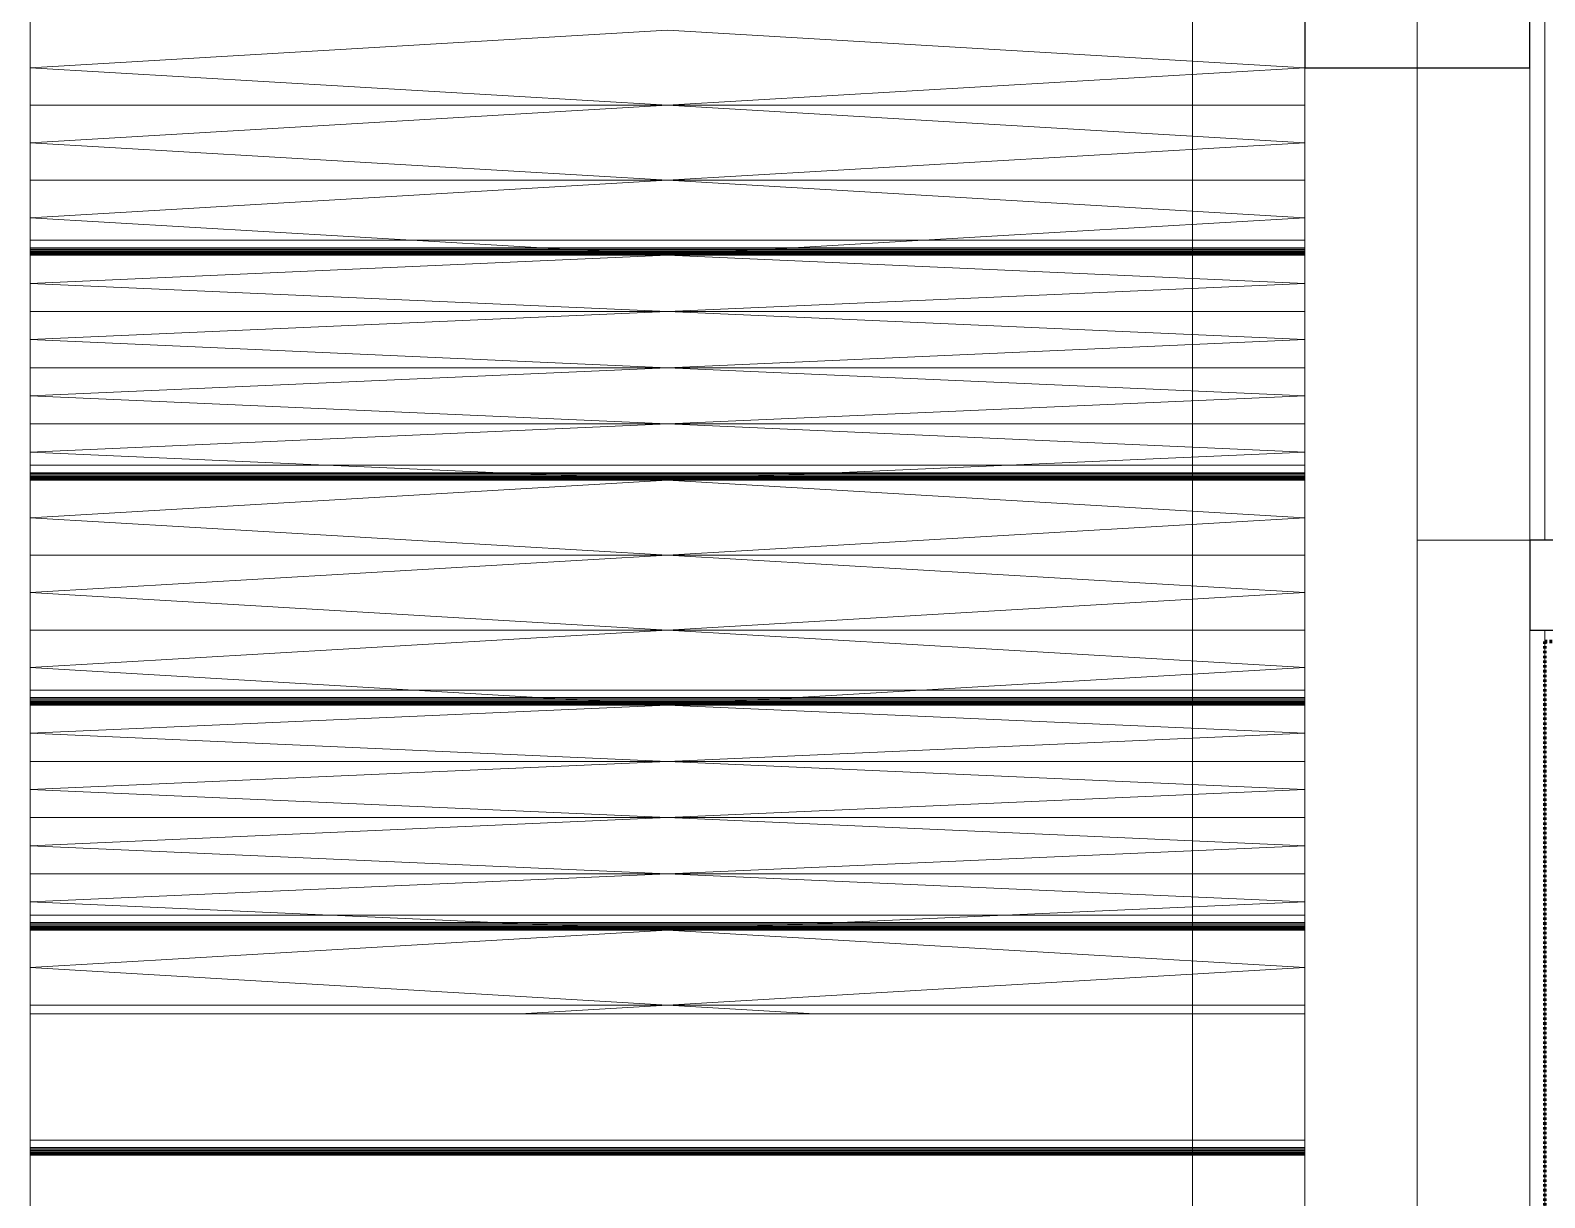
# Model space of a CAD drawing. Header units: millimetres. Extents: x -5300 to 98858, y -5196 to 93886.
# Drawn here: x -1850 to 170, y 81743 to 83300 of the extents above; entities that cross this region are included whole.
import ezdxf

# ---------------------------------------------------------------- set-up
doc = ezdxf.new("R2010")
doc.units = ezdxf.units.MM
doc.linetypes.add('Штрих', pattern=[6.35, 3.175, -3.175])
doc.linetypes.add('Штрих_2_', pattern=[6.35, 3.175, -3.175])
for name, color, linetype, lineweight, true_color in [('_Разделитель помещений_', 4, 'Штрих', 70, 0x00ffff), ('Колонны', 7, 'Continuous', 18, 0x7f7f7f), ('Лестницы', 7, 'Continuous', 18, 0x7f7f7f), ('Перекрытия', 7, 'Continuous', 18, 0x7f7f7f), ('Стены', 7, 'Continuous', 18, 0x7f7f7f), ('Стены разрез', 7, 'Continuous', 50, 0x7f7f7f)]:
    doc.layers.add(name, color=color, linetype=linetype, lineweight=lineweight, true_color=true_color)

# ---------------------------------------------------------------- blocks, each defined once
blk = doc.blocks.new('ПЕР-003 - ПЕР-003-240210-Подвал')
at = {"layer": 'Перекрытия', "color": 254, "true_color": 0xd4d4d4}
for p, q in [((-150, 89650), (-150, 36650)), ((-150, 36650), (-150, 89650))]:
    blk.add_line(p, q, dxfattribs=at)
blk = doc.blocks.new('СТН-01 - СТН-01 2-240565-Подвал')
at = {"layer": 'Стены', "color": 254, "true_color": 0xd4d4d4}
blk.add_line((0, 0), (0, 89500), dxfattribs=at)
blk = doc.blocks.new('СТН-01 - СТН-01-240558-Подвал')
at = {"layer": 'Стены', "color": 254, "true_color": 0xd4d4d4}
for p, q in [((-300, 89800), (-300, 79600)), ((-300, 89800), (-300, 81500)), ((-300, 79600), (-300, 89800)), ((-150, 89800), (-150, 79600)), ((-150, 79600), (-150, 89800)), ((-150, 81500), (-150, 89800)), ((150, 88390), (150, 82620)), ((150, 88390), (150, 82620)), ((150, 82620), (150, 88390)), ((170, 82620), (170, 88390)), ((170, 82620), (170, 88390)), ((170, 88390), (170, 82620)), ((-150, 83250), (-150, 83250)), ((-150, 83250), (-150, 78750)), ((-150, 83250), (-150, 81550)), ((150, 83250), (-150, 83250)), ((-150, 83250), (-150, 83250)), ((150, 83250), (-150, 83250)), ((-150, 78750), (-150, 83250)), ((-150, 83250), (150, 83250)), ((150, 83250), (150, 83250)), ((150, 83250), (150, 78750)), ((150, 78750), (150, 83250)), ((150, 83250), (150, 83250)), ((150, 81550), (150, 83250)), ((150, 82620), (150, 82620)), ((170, 82620), (150, 82620)), ((150, 82620), (170, 82620)), ((150, 82620), (150, 82620)), ((150, 82620), (170, 82620)), ((170, 82620), (170, 82620)), ((170, 82620), (170, 82620)), ((150, 82500), (150, 82500)), ((150, 82500), (150, 46570)), ((150, 82500), (150, 81550)), ((170, 82500), (150, 82500)), ((150, 82500), (150, 82500)), ((170, 82500), (150, 82500)), ((150, 46570), (150, 82500)), ((150, 82500), (170, 82500)), ((170, 82500), (170, 82500)), ((170, 82500), (170, 46570)), ((170, 46570), (170, 82500)), ((170, 82500), (170, 82500)), ((170, 81550), (170, 82500))]:
    blk.add_line(p, q, dxfattribs=at)
blk = doc.blocks.new('СТН-01 - СТН-01-240562-Подвал')
for name in ['СТН-01 - СТН-01-240558-Подвал', 'СТН-01 - СТН-01 2-240565-Подвал']:
    blk.add_blockref(name, (0, 0))
blk = doc.blocks.new('СТВ_Перегородка_Кирпич 131732 - СТВ_Перегородка_Кирпич 2-245688-Подвал')
at = {"layer": 'Стены', "color": 254, "true_color": 0xd4d4d4}
blk.add_line((0, 82620), (5340, 82620), dxfattribs=at)
blk = doc.blocks.new('СТВ_Перегородка_Кирпич 131732 - СТВ_Перегородка_Кирпич 131732-245685-Подвал')
at = {"layer": 'Стены', "color": 254, "true_color": 0xd4d4d4}
for p, q in [((150, 82620), (150, 82620)), ((170, 82635), (170, 82635)), ((170, 82620), (170, 82620)), ((150, 82500), (150, 82500)), ((170, 82500), (170, 82500)), ((170, 82485), (170, 82485))]:
    blk.add_line(p, q, dxfattribs=at)
at = {"layer": 'Стены разрез', "color": 254, "lineweight": 25, "true_color": 0xd4d4d4}
for p, q in [((5340, 82620), (150, 82620)), ((150, 82620), (150, 82500)), ((150, 82500), (5340, 82500))]:
    blk.add_line(p, q, dxfattribs=at)
blk.add_blockref('СТВ_Перегородка_Кирпич 131732 - СТВ_Перегородка_Кирпич 2-245688-Подвал', (0, 0))
blk = doc.blocks.new('СТН-02 217943 - СТН-02 2-248851-Подвал')
at = {"layer": 'Стены', "color": 254, "true_color": 0xd4d4d4}
blk.add_line((-1850, 79600), (-1850, 86300), dxfattribs=at)
blk = doc.blocks.new('СТН-02 217943 - СТН-02 217943-248848-Подвал')
at = {"layer": 'Стены', "color": 254, "true_color": 0xd4d4d4}
for p, q in [((-1850, 79600), (-1850, 86300)), ((-1850, 86300), (-1850, 79600))]:
    blk.add_line(p, q, dxfattribs=at)
blk.add_blockref('СТН-02 217943 - СТН-02 2-248851-Подвал', (0, 0))
blk = doc.blocks.new('ЛК1-Лм1 221610 - ЛК1-Лм1-248860-Подвал')
at = {"layer": 'Лестницы', "color": 254, "true_color": 0xd4d4d4}
for p, q in [((-1850, 83320), (-1850, 83020)), ((-1850, 83320), (-1850, 83020)), ((-1850, 83000), (-1850, 83320)), ((-1850, 83010), (-1850, 83320)), ((-1850, 83320), (-1850, 83000)), ((-1850, 83320), (-1850, 83010)), ((-150, 83320), (-150, 83020)), ((-150, 83020), (-150, 83320)), ((-150, 83000), (-150, 83320)), ((-150, 83320), (-150, 83010)), ((-150, 83320), (-150, 83000)), ((-150, 83010), (-150, 83320)), ((-1850, 83250), (-1850, 83300)), ((-1000, 83300), (-1850, 83250)), ((-1850, 83250), (-1850, 83300)), ((-1850, 83250), (-1000, 83300)), ((-150, 83250), (-1000, 83300)), ((-1000, 83300), (-150, 83250)), ((-150, 83250), (-150, 83300)), ((-150, 83300), (-150, 83250)), ((-1850, 83200), (-1850, 83250)), ((-1850, 83250), (-1000, 83200)), ((-1850, 83200), (-1850, 83250)), ((-1000, 83200), (-1850, 83250)), ((-1000, 83200), (-150, 83250)), ((-150, 83250), (-1000, 83200)), ((-150, 83200), (-150, 83250)), ((-150, 83250), (-150, 83200)), ((-1850, 83150), (-1850, 83200)), ((-1000, 83200), (-1850, 83200)), ((-1850, 83200), (-1000, 83200)), ((-1000, 83200), (-1850, 83150)), ((-1850, 83150), (-1850, 83200)), ((-1850, 83150), (-1000, 83200)), ((-150, 83150), (-1000, 83200)), ((-1000, 83200), (-150, 83200)), ((-150, 83200), (-1000, 83200)), ((-1000, 83200), (-150, 83150)), ((-150, 83150), (-150, 83200)), ((-150, 83200), (-150, 83150)), ((-1850, 83100), (-1850, 83150)), ((-1850, 83150), (-1000, 83100)), ((-1850, 83100), (-1850, 83150)), ((-1000, 83100), (-1850, 83150)), ((-1000, 83100), (-150, 83150)), ((-150, 83150), (-1000, 83100)), ((-150, 83100), (-150, 83150)), ((-150, 83150), (-150, 83100)), ((-1850, 83050), (-1850, 83100)), ((-1000, 83100), (-1850, 83100)), ((-1850, 83100), (-1000, 83100)), ((-1000, 83100), (-1850, 83050)), ((-1850, 83050), (-1850, 83100)), ((-1850, 83050), (-1000, 83100)), ((-150, 83050), (-1000, 83100)), ((-1000, 83100), (-150, 83100)), ((-150, 83100), (-1000, 83100)), ((-1000, 83100), (-150, 83050)), ((-150, 83050), (-150, 83100)), ((-150, 83100), (-150, 83050)), ((-1850, 83000), (-1850, 83050)), ((-1850, 83050), (-1000, 83000)), ((-1850, 83000), (-1850, 83050)), ((-1000, 83000), (-1850, 83050)), ((-1000, 83000), (-150, 83050)), ((-150, 83050), (-1000, 83000)), ((-150, 83000), (-150, 83050)), ((-150, 83050), (-150, 83000)), ((-1850, 83020), (-1850, 83020)), ((-1850, 83020), (-1850, 82720)), ((-1850, 83020), (-1850, 82720)), ((-150, 83020), (-1850, 83020)), ((-1850, 83020), (-150, 83020)), ((-150, 83020), (-1850, 83020)), ((-1850, 83020), (-1850, 83020)), ((-1850, 83020), (-150, 83020)), ((-150, 83020), (-1850, 83020)), ((-1850, 83020), (-1850, 83000)), ((-1850, 83020), (-150, 83020)), ((-150, 83020), (-1850, 83020)), ((-1850, 83020), (-1850, 83020)), ((-1850, 83000), (-1850, 83020)), ((-1850, 83020), (-1850, 83020)), ((-1850, 83020), (-1850, 83000)), ((-1850, 83020), (-150, 83020)), ((-1850, 83000), (-1850, 83020)), ((-150, 83020), (-1850, 83020)), ((-1850, 83020), (-1850, 83020)), ((-1850, 83020), (-150, 83020)), ((-1850, 82700), (-1850, 83020)), ((-1850, 83020), (-150, 83020)), ((-1850, 82710), (-1850, 83020)), ((-1850, 83020), (-1850, 83020)), ((-1850, 83020), (-1850, 82700)), ((-1850, 83020), (-1850, 82710)), ((-150, 83020), (-1850, 83020)), ((-1850, 83008.3), (-1850, 83010)), ((-1850, 83010), (-150, 83010)), ((-150, 83010), (-1850, 83010)), ((-1850, 83010), (-1850, 83008.3)), ((-1850, 83006.6), (-1850, 83008.3)), ((-1850, 83008.3), (-150, 83008.3)), ((-150, 83008.3), (-1850, 83008.3)), ((-1850, 83008.3), (-1850, 83006.6)), ((-1850, 83005), (-1850, 83006.6)), ((-1850, 83006.6), (-150, 83006.6)), ((-150, 83006.6), (-1850, 83006.6)), ((-1850, 83006.6), (-1850, 83005)), ((-1850, 83003.6), (-1850, 83005)), ((-1850, 83005), (-150, 83005)), ((-150, 83005), (-1850, 83005)), ((-1850, 83005), (-1850, 83003.6)), ((-1850, 83002.3), (-1850, 83003.6)), ((-1850, 83003.6), (-150, 83003.6)), ((-150, 83003.6), (-1850, 83003.6)), ((-1850, 83003.6), (-1850, 83002.3)), ((-1850, 83001.3), (-1850, 83002.3)), ((-1850, 83002.3), (-150, 83002.3)), ((-150, 83002.3), (-1850, 83002.3)), ((-1850, 83002.3), (-1850, 83001.3)), ((-150, 83020), (-150, 83020)), ((-150, 83020), (-150, 82720)), ((-150, 82720), (-150, 83020)), ((-150, 83020), (-150, 83020)), ((-150, 83000), (-150, 83020)), ((-150, 83000), (-150, 83020)), ((-150, 83020), (-150, 83020)), ((-150, 83020), (-150, 83000)), ((-150, 83020), (-150, 83020)), ((-150, 83020), (-150, 83000)), ((-150, 83020), (-150, 83020)), ((-150, 82700), (-150, 83020)), ((-150, 83020), (-150, 83020)), ((-150, 83020), (-150, 82710)), ((-150, 83020), (-150, 82700)), ((-150, 82710), (-150, 83020)), ((-150, 83010), (-150, 83008.3)), ((-150, 83008.3), (-150, 83010)), ((-150, 83008.3), (-150, 83006.6)), ((-150, 83006.6), (-150, 83008.3)), ((-150, 83006.6), (-150, 83005)), ((-150, 83005), (-150, 83006.6)), ((-150, 83005), (-150, 83003.6)), ((-150, 83003.6), (-150, 83005)), ((-150, 83003.6), (-150, 83002.3)), ((-150, 83002.3), (-150, 83003.6)), ((-150, 83002.3), (-150, 83001.3)), ((-150, 83001.3), (-150, 83002.3)), ((-1850, 83000.6), (-1850, 83001.3)), ((-1850, 83001.3), (-150, 83001.3)), ((-150, 83001.3), (-1850, 83001.3)), ((-1850, 83001.3), (-1850, 83000.6)), ((-1850, 83000.2), (-1850, 83000.6)), ((-1850, 83000.6), (-150, 83000.6)), ((-150, 83000.6), (-1850, 83000.6)), ((-1850, 83000.6), (-1850, 83000.2)), ((-1850, 83000), (-1850, 83000.2)), ((-1850, 83000.2), (-150, 83000.2)), ((-150, 83000.2), (-1850, 83000.2)), ((-1850, 83000.2), (-1850, 83000)), ((-1850, 82962.5), (-1850, 83000)), ((-1000, 83000), (-1850, 83000)), ((-1850, 83000), (-1000, 83000)), ((-1000, 83000), (-1850, 82962.5)), ((-1850, 82962.5), (-1850, 83000)), ((-1850, 82962.5), (-1000, 83000)), ((-1850, 83000), (-150, 83000)), ((-1850, 83000), (-150, 83000)), ((-150, 83000), (-1850, 83000)), ((-1850, 83000), (-1850, 83000)), ((-1850, 83000), (-1850, 83000)), ((-150, 83000), (-1850, 83000)), ((-150, 83000), (-1850, 83000)), ((-1850, 83000), (-1850, 83000)), ((-1850, 83000), (-150, 83000)), ((-1850, 83000), (-1850, 83000)), ((-1850, 83000), (-150, 83000)), ((-150, 83000), (-1850, 83000)), ((-150, 82962.5), (-1000, 83000)), ((-1000, 83000), (-150, 83000)), ((-150, 83000), (-1000, 83000)), ((-1000, 83000), (-150, 82962.5)), ((-150, 83001.3), (-150, 83000.6)), ((-150, 83000.6), (-150, 83001.3)), ((-150, 83000.6), (-150, 83000.2)), ((-150, 83000.2), (-150, 83000.6)), ((-150, 83000.2), (-150, 83000)), ((-150, 83000), (-150, 83000.2)), ((-150, 82962.5), (-150, 83000)), ((-150, 83000), (-150, 82962.5)), ((-150, 83000), (-150, 83000)), ((-150, 83000), (-150, 83000)), ((-150, 83000), (-150, 83000)), ((-150, 83000), (-150, 83000)), ((-1850, 82925), (-1850, 82962.5)), ((-1850, 82962.5), (-1000, 82925)), ((-1850, 82925), (-1850, 82962.5)), ((-1000, 82925), (-1850, 82962.5)), ((-1000, 82925), (-150, 82962.5)), ((-150, 82962.5), (-1000, 82925)), ((-150, 82925), (-150, 82962.5)), ((-150, 82962.5), (-150, 82925)), ((-1850, 82887.5), (-1850, 82925)), ((-1000, 82925), (-1850, 82925)), ((-1850, 82925), (-1000, 82925)), ((-1000, 82925), (-1850, 82887.5)), ((-1850, 82887.5), (-1850, 82925)), ((-1850, 82887.5), (-1000, 82925)), ((-150, 82887.5), (-1000, 82925)), ((-1000, 82925), (-150, 82925)), ((-150, 82925), (-1000, 82925)), ((-1000, 82925), (-150, 82887.5)), ((-150, 82887.5), (-150, 82925)), ((-150, 82925), (-150, 82887.5)), ((-1850, 82850), (-1850, 82887.5)), ((-1850, 82887.5), (-1000, 82850)), ((-1850, 82850), (-1850, 82887.5)), ((-1000, 82850), (-1850, 82887.5)), ((-1000, 82850), (-150, 82887.5)), ((-150, 82887.5), (-1000, 82850)), ((-150, 82850), (-150, 82887.5)), ((-150, 82887.5), (-150, 82850)), ((-1850, 82812.5), (-1850, 82850)), ((-1000, 82850), (-1850, 82850)), ((-1850, 82850), (-1000, 82850)), ((-1000, 82850), (-1850, 82812.5)), ((-1850, 82812.5), (-1850, 82850)), ((-1850, 82812.5), (-1000, 82850)), ((-150, 82812.5), (-1000, 82850)), ((-1000, 82850), (-150, 82850)), ((-150, 82850), (-1000, 82850)), ((-1000, 82850), (-150, 82812.5)), ((-150, 82812.5), (-150, 82850)), ((-150, 82850), (-150, 82812.5)), ((-1850, 82775), (-1850, 82812.5)), ((-1850, 82812.5), (-1000, 82775)), ((-1850, 82775), (-1850, 82812.5)), ((-1000, 82775), (-1850, 82812.5)), ((-1000, 82775), (-150, 82812.5)), ((-150, 82812.5), (-1000, 82775)), ((-150, 82775), (-150, 82812.5)), ((-150, 82812.5), (-150, 82775)), ((-1850, 82737.5), (-1850, 82775)), ((-1000, 82775), (-1850, 82775)), ((-1850, 82775), (-1000, 82775)), ((-1000, 82775), (-1850, 82737.5)), ((-1850, 82737.5), (-1850, 82775)), ((-1850, 82737.5), (-1000, 82775)), ((-150, 82737.5), (-1000, 82775)), ((-1000, 82775), (-150, 82775)), ((-150, 82775), (-1000, 82775)), ((-1000, 82775), (-150, 82737.5)), ((-150, 82737.5), (-150, 82775)), ((-150, 82775), (-150, 82737.5)), ((-1850, 82700), (-1850, 82737.5)), ((-1850, 82737.5), (-1000, 82700)), ((-1850, 82700), (-1850, 82737.5)), ((-1000, 82700), (-1850, 82737.5)), ((-1850, 82720), (-1850, 82720)), ((-1850, 82720), (-1850, 82420)), ((-1850, 82720), (-1850, 82420)), ((-150, 82720), (-1850, 82720)), ((-1850, 82720), (-150, 82720)), ((-150, 82720), (-1850, 82720)), ((-1850, 82720), (-1850, 82720)), ((-1850, 82720), (-150, 82720)), ((-150, 82720), (-1850, 82720)), ((-1850, 82720), (-1850, 82700)), ((-1850, 82720), (-150, 82720)), ((-150, 82720), (-1850, 82720)), ((-1850, 82720), (-1850, 82720)), ((-1850, 82700), (-1850, 82720)), ((-1850, 82720), (-1850, 82720)), ((-1850, 82720), (-1850, 82700)), ((-1850, 82720), (-150, 82720)), ((-1850, 82700), (-1850, 82720)), ((-150, 82720), (-1850, 82720)), ((-1850, 82720), (-1850, 82720)), ((-1850, 82720), (-150, 82720)), ((-1850, 82400), (-1850, 82720)), ((-1850, 82720), (-150, 82720)), ((-1850, 82410), (-1850, 82720)), ((-1850, 82720), (-1850, 82720)), ((-1850, 82720), (-1850, 82400)), ((-1850, 82720), (-1850, 82410)), ((-150, 82720), (-1850, 82720)), ((-1000, 82700), (-150, 82737.5)), ((-150, 82737.5), (-1000, 82700)), ((-150, 82700), (-150, 82737.5)), ((-150, 82737.5), (-150, 82700)), ((-150, 82720), (-150, 82720)), ((-150, 82720), (-150, 82420)), ((-150, 82420), (-150, 82720)), ((-150, 82720), (-150, 82720)), ((-150, 82700), (-150, 82720)), ((-150, 82700), (-150, 82720)), ((-150, 82720), (-150, 82720)), ((-150, 82720), (-150, 82700)), ((-150, 82720), (-150, 82720)), ((-150, 82720), (-150, 82700)), ((-150, 82720), (-150, 82720)), ((-150, 82400), (-150, 82720)), ((-150, 82720), (-150, 82720)), ((-150, 82720), (-150, 82410)), ((-150, 82720), (-150, 82400)), ((-150, 82410), (-150, 82720)), ((-1850, 82708.3), (-1850, 82710)), ((-1850, 82710), (-150, 82710)), ((-150, 82710), (-1850, 82710)), ((-1850, 82710), (-1850, 82708.3)), ((-1850, 82706.6), (-1850, 82708.3)), ((-1850, 82708.3), (-150, 82708.3)), ((-150, 82708.3), (-1850, 82708.3)), ((-1850, 82708.3), (-1850, 82706.6)), ((-1850, 82705), (-1850, 82706.6)), ((-1850, 82706.6), (-150, 82706.6)), ((-150, 82706.6), (-1850, 82706.6)), ((-1850, 82706.6), (-1850, 82705)), ((-1850, 82703.6), (-1850, 82705)), ((-1850, 82705), (-150, 82705)), ((-150, 82705), (-1850, 82705)), ((-1850, 82705), (-1850, 82703.6)), ((-1850, 82702.3), (-1850, 82703.6)), ((-1850, 82703.6), (-150, 82703.6)), ((-150, 82703.6), (-1850, 82703.6)), ((-1850, 82703.6), (-1850, 82702.3)), ((-1850, 82701.3), (-1850, 82702.3)), ((-1850, 82702.3), (-150, 82702.3)), ((-150, 82702.3), (-1850, 82702.3)), ((-1850, 82702.3), (-1850, 82701.3)), ((-1850, 82700.6), (-1850, 82701.3)), ((-1850, 82701.3), (-150, 82701.3)), ((-150, 82701.3), (-1850, 82701.3)), ((-1850, 82701.3), (-1850, 82700.6)), ((-1850, 82700.2), (-1850, 82700.6)), ((-1850, 82700.6), (-150, 82700.6)), ((-150, 82700.6), (-1850, 82700.6)), ((-1850, 82700.6), (-1850, 82700.2)), ((-1850, 82700), (-1850, 82700.2)), ((-1850, 82700.2), (-150, 82700.2)), ((-150, 82700.2), (-1850, 82700.2)), ((-1850, 82700.2), (-1850, 82700)), ((-1850, 82650), (-1850, 82700)), ((-1000, 82700), (-1850, 82700)), ((-1850, 82700), (-1000, 82700)), ((-1000, 82700), (-1850, 82650)), ((-1850, 82650), (-1850, 82700)), ((-1850, 82650), (-1000, 82700)), ((-1850, 82700), (-150, 82700)), ((-1850, 82700), (-150, 82700)), ((-150, 82700), (-1850, 82700)), ((-1850, 82700), (-1850, 82700)), ((-1850, 82700), (-1850, 82700)), ((-150, 82700), (-1850, 82700)), ((-150, 82700), (-1850, 82700)), ((-1850, 82700), (-1850, 82700)), ((-1850, 82700), (-150, 82700)), ((-1850, 82700), (-1850, 82700)), ((-1850, 82700), (-150, 82700)), ((-150, 82700), (-1850, 82700)), ((-150, 82650), (-1000, 82700)), ((-1000, 82700), (-150, 82700)), ((-150, 82700), (-1000, 82700)), ((-1000, 82700), (-150, 82650)), ((-150, 82710), (-150, 82708.3)), ((-150, 82708.3), (-150, 82710)), ((-150, 82708.3), (-150, 82706.6)), ((-150, 82706.6), (-150, 82708.3)), ((-150, 82706.6), (-150, 82705)), ((-150, 82705), (-150, 82706.6)), ((-150, 82705), (-150, 82703.6)), ((-150, 82703.6), (-150, 82705)), ((-150, 82703.6), (-150, 82702.3)), ((-150, 82702.3), (-150, 82703.6)), ((-150, 82702.3), (-150, 82701.3)), ((-150, 82701.3), (-150, 82702.3)), ((-150, 82701.3), (-150, 82700.6)), ((-150, 82700.6), (-150, 82701.3)), ((-150, 82700.6), (-150, 82700.2)), ((-150, 82700.2), (-150, 82700.6)), ((-150, 82700.2), (-150, 82700)), ((-150, 82700), (-150, 82700.2)), ((-150, 82650), (-150, 82700)), ((-150, 82700), (-150, 82650)), ((-150, 82700), (-150, 82700)), ((-150, 82700), (-150, 82700)), ((-150, 82700), (-150, 82700)), ((-150, 82700), (-150, 82700)), ((-1850, 82600), (-1850, 82650)), ((-1850, 82650), (-1000, 82600)), ((-1850, 82600), (-1850, 82650)), ((-1000, 82600), (-1850, 82650)), ((-1000, 82600), (-150, 82650)), ((-150, 82650), (-1000, 82600)), ((-150, 82600), (-150, 82650)), ((-150, 82650), (-150, 82600)), ((-1850, 82550), (-1850, 82600)), ((-1000, 82600), (-1850, 82600)), ((-1850, 82600), (-1000, 82600)), ((-1000, 82600), (-1850, 82550)), ((-1850, 82550), (-1850, 82600)), ((-1850, 82550), (-1000, 82600)), ((-150, 82550), (-1000, 82600)), ((-1000, 82600), (-150, 82600)), ((-150, 82600), (-1000, 82600)), ((-1000, 82600), (-150, 82550)), ((-150, 82550), (-150, 82600)), ((-150, 82600), (-150, 82550)), ((-1850, 82500), (-1850, 82550)), ((-1850, 82550), (-1000, 82500)), ((-1850, 82500), (-1850, 82550)), ((-1000, 82500), (-1850, 82550)), ((-1000, 82500), (-150, 82550)), ((-150, 82550), (-1000, 82500)), ((-150, 82500), (-150, 82550)), ((-150, 82550), (-150, 82500)), ((-1850, 82450), (-1850, 82500)), ((-1000, 82500), (-1850, 82500)), ((-1850, 82500), (-1000, 82500)), ((-1000, 82500), (-1850, 82450)), ((-1850, 82450), (-1850, 82500)), ((-1850, 82450), (-1000, 82500)), ((-150, 82450), (-1000, 82500)), ((-1000, 82500), (-150, 82500)), ((-150, 82500), (-1000, 82500)), ((-1000, 82500), (-150, 82450)), ((-150, 82450), (-150, 82500)), ((-150, 82500), (-150, 82450)), ((-1850, 82400), (-1850, 82450)), ((-1850, 82450), (-1000, 82400)), ((-1850, 82400), (-1850, 82450)), ((-1000, 82400), (-1850, 82450)), ((-1000, 82400), (-150, 82450)), ((-150, 82450), (-1000, 82400)), ((-150, 82400), (-150, 82450)), ((-150, 82450), (-150, 82400)), ((-1850, 82420), (-1850, 82420)), ((-1850, 82420), (-1850, 82120)), ((-1850, 82420), (-1850, 82120)), ((-150, 82420), (-1850, 82420)), ((-1850, 82420), (-150, 82420)), ((-150, 82420), (-1850, 82420)), ((-1850, 82420), (-1850, 82420)), ((-1850, 82420), (-150, 82420)), ((-150, 82420), (-1850, 82420)), ((-1850, 82420), (-1850, 82400)), ((-1850, 82420), (-150, 82420)), ((-150, 82420), (-1850, 82420)), ((-1850, 82420), (-1850, 82420)), ((-1850, 82400), (-1850, 82420)), ((-1850, 82420), (-1850, 82420)), ((-1850, 82420), (-1850, 82400)), ((-1850, 82420), (-150, 82420)), ((-1850, 82400), (-1850, 82420)), ((-150, 82420), (-1850, 82420)), ((-1850, 82420), (-1850, 82420)), ((-1850, 82420), (-150, 82420)), ((-1850, 82100), (-1850, 82420)), ((-1850, 82420), (-150, 82420)), ((-1850, 82110), (-1850, 82420)), ((-1850, 82420), (-1850, 82420)), ((-1850, 82420), (-1850, 82100)), ((-1850, 82420), (-1850, 82110)), ((-150, 82420), (-1850, 82420)), ((-150, 82420), (-150, 82420)), ((-150, 82420), (-150, 82120)), ((-150, 82120), (-150, 82420)), ((-150, 82420), (-150, 82420)), ((-150, 82400), (-150, 82420)), ((-150, 82400), (-150, 82420)), ((-150, 82420), (-150, 82420)), ((-150, 82420), (-150, 82400)), ((-150, 82420), (-150, 82420)), ((-150, 82420), (-150, 82400)), ((-150, 82420), (-150, 82420)), ((-150, 82100), (-150, 82420)), ((-150, 82420), (-150, 82420)), ((-150, 82420), (-150, 82110)), ((-150, 82420), (-150, 82100)), ((-150, 82110), (-150, 82420)), ((-1850, 82408.3), (-1850, 82410)), ((-1850, 82410), (-150, 82410)), ((-150, 82410), (-1850, 82410)), ((-1850, 82410), (-1850, 82408.3)), ((-1850, 82406.6), (-1850, 82408.3)), ((-1850, 82408.3), (-150, 82408.3)), ((-150, 82408.3), (-1850, 82408.3)), ((-1850, 82408.3), (-1850, 82406.6)), ((-1850, 82405), (-1850, 82406.6)), ((-1850, 82406.6), (-150, 82406.6)), ((-150, 82406.6), (-1850, 82406.6)), ((-1850, 82406.6), (-1850, 82405)), ((-1850, 82403.6), (-1850, 82405)), ((-1850, 82405), (-150, 82405)), ((-150, 82405), (-1850, 82405)), ((-1850, 82405), (-1850, 82403.6)), ((-1850, 82402.3), (-1850, 82403.6)), ((-1850, 82403.6), (-150, 82403.6)), ((-150, 82403.6), (-1850, 82403.6)), ((-1850, 82403.6), (-1850, 82402.3)), ((-1850, 82401.3), (-1850, 82402.3)), ((-1850, 82402.3), (-150, 82402.3)), ((-150, 82402.3), (-1850, 82402.3)), ((-1850, 82402.3), (-1850, 82401.3)), ((-1850, 82400.6), (-1850, 82401.3)), ((-1850, 82401.3), (-150, 82401.3)), ((-150, 82401.3), (-1850, 82401.3)), ((-1850, 82401.3), (-1850, 82400.6)), ((-1850, 82400.2), (-1850, 82400.6)), ((-1850, 82400.6), (-150, 82400.6)), ((-150, 82400.6), (-1850, 82400.6)), ((-1850, 82400.6), (-1850, 82400.2)), ((-1850, 82400), (-1850, 82400.2)), ((-1850, 82400.2), (-150, 82400.2)), ((-150, 82400.2), (-1850, 82400.2)), ((-1850, 82400.2), (-1850, 82400)), ((-1850, 82362.5), (-1850, 82400)), ((-1000, 82400), (-1850, 82400)), ((-1850, 82400), (-1000, 82400)), ((-1000, 82400), (-1850, 82362.5)), ((-1850, 82362.5), (-1850, 82400)), ((-1850, 82362.5), (-1000, 82400)), ((-1850, 82400), (-150, 82400)), ((-1850, 82400), (-150, 82400)), ((-150, 82400), (-1850, 82400)), ((-1850, 82400), (-1850, 82400)), ((-1850, 82400), (-1850, 82400)), ((-150, 82400), (-1850, 82400)), ((-150, 82400), (-1850, 82400)), ((-1850, 82400), (-1850, 82400)), ((-1850, 82400), (-150, 82400)), ((-1850, 82400), (-1850, 82400)), ((-1850, 82400), (-150, 82400)), ((-150, 82400), (-1850, 82400)), ((-150, 82362.5), (-1000, 82400)), ((-1000, 82400), (-150, 82400)), ((-150, 82400), (-1000, 82400)), ((-1000, 82400), (-150, 82362.5)), ((-150, 82410), (-150, 82408.3)), ((-150, 82408.3), (-150, 82410)), ((-150, 82408.3), (-150, 82406.6)), ((-150, 82406.6), (-150, 82408.3)), ((-150, 82406.6), (-150, 82405)), ((-150, 82405), (-150, 82406.6)), ((-150, 82405), (-150, 82403.6)), ((-150, 82403.6), (-150, 82405)), ((-150, 82403.6), (-150, 82402.3)), ((-150, 82402.3), (-150, 82403.6)), ((-150, 82402.3), (-150, 82401.3)), ((-150, 82401.3), (-150, 82402.3)), ((-150, 82401.3), (-150, 82400.6)), ((-150, 82400.6), (-150, 82401.3)), ((-150, 82400.6), (-150, 82400.2)), ((-150, 82400.2), (-150, 82400.6)), ((-150, 82400.2), (-150, 82400)), ((-150, 82400), (-150, 82400.2)), ((-150, 82362.5), (-150, 82400)), ((-150, 82400), (-150, 82362.5)), ((-150, 82400), (-150, 82400)), ((-150, 82400), (-150, 82400)), ((-150, 82400), (-150, 82400)), ((-150, 82400), (-150, 82400)), ((-1850, 82325), (-1850, 82362.5)), ((-1850, 82362.5), (-1000, 82325)), ((-1850, 82325), (-1850, 82362.5)), ((-1000, 82325), (-1850, 82362.5)), ((-1000, 82325), (-150, 82362.5)), ((-150, 82362.5), (-1000, 82325)), ((-150, 82325), (-150, 82362.5)), ((-150, 82362.5), (-150, 82325)), ((-1850, 82287.5), (-1850, 82325)), ((-1000, 82325), (-1850, 82325)), ((-1850, 82325), (-1000, 82325)), ((-1000, 82325), (-1850, 82287.5)), ((-1850, 82287.5), (-1850, 82325)), ((-1850, 82287.5), (-1000, 82325)), ((-150, 82287.5), (-1000, 82325)), ((-1000, 82325), (-150, 82325)), ((-150, 82325), (-1000, 82325)), ((-1000, 82325), (-150, 82287.5)), ((-150, 82287.5), (-150, 82325)), ((-150, 82325), (-150, 82287.5)), ((-1850, 82250), (-1850, 82287.5)), ((-1850, 82287.5), (-1000, 82250)), ((-1850, 82250), (-1850, 82287.5)), ((-1000, 82250), (-1850, 82287.5)), ((-1000, 82250), (-150, 82287.5)), ((-150, 82287.5), (-1000, 82250)), ((-150, 82250), (-150, 82287.5)), ((-150, 82287.5), (-150, 82250)), ((-1850, 82212.5), (-1850, 82250)), ((-1000, 82250), (-1850, 82250)), ((-1850, 82250), (-1000, 82250)), ((-1000, 82250), (-1850, 82212.5)), ((-1850, 82212.5), (-1850, 82250)), ((-1850, 82212.5), (-1000, 82250)), ((-150, 82212.5), (-1000, 82250)), ((-1000, 82250), (-150, 82250)), ((-150, 82250), (-1000, 82250)), ((-1000, 82250), (-150, 82212.5)), ((-150, 82212.5), (-150, 82250)), ((-150, 82250), (-150, 82212.5)), ((-1850, 82175), (-1850, 82212.5)), ((-1850, 82212.5), (-1000, 82175)), ((-1850, 82175), (-1850, 82212.5)), ((-1000, 82175), (-1850, 82212.5)), ((-1000, 82175), (-150, 82212.5)), ((-150, 82212.5), (-1000, 82175)), ((-150, 82175), (-150, 82212.5)), ((-150, 82212.5), (-150, 82175)), ((-1850, 82137.5), (-1850, 82175)), ((-1000, 82175), (-1850, 82175)), ((-1850, 82175), (-1000, 82175)), ((-1000, 82175), (-1850, 82137.5)), ((-1850, 82137.5), (-1850, 82175)), ((-1850, 82137.5), (-1000, 82175)), ((-150, 82137.5), (-1000, 82175)), ((-1000, 82175), (-150, 82175)), ((-150, 82175), (-1000, 82175)), ((-1000, 82175), (-150, 82137.5)), ((-150, 82137.5), (-150, 82175)), ((-150, 82175), (-150, 82137.5)), ((-1850, 82100), (-1850, 82137.5)), ((-1850, 82137.5), (-1000, 82100)), ((-1850, 82100), (-1850, 82137.5)), ((-1000, 82100), (-1850, 82137.5)), ((-1000, 82100), (-150, 82137.5)), ((-150, 82137.5), (-1000, 82100)), ((-150, 82100), (-150, 82137.5)), ((-150, 82137.5), (-150, 82100)), ((-1850, 82120), (-1850, 81820)), ((-150, 82120), (-1850, 82120)), ((-1850, 82120), (-1850, 82120)), ((-1850, 82120), (-1850, 81820)), ((-1850, 82120), (-150, 82120)), ((-150, 82120), (-1850, 82120)), ((-1850, 82120), (-1850, 82120)), ((-1850, 82120), (-150, 82120)), ((-150, 82120), (-1850, 82120)), ((-1850, 82120), (-1850, 82100)), ((-1850, 82120), (-150, 82120)), ((-150, 82120), (-1850, 82120)), ((-1850, 82120), (-1850, 82120)), ((-1850, 82100), (-1850, 82120)), ((-1850, 82120), (-1850, 82120)), ((-1850, 82120), (-1850, 82100)), ((-1850, 82120), (-150, 82120)), ((-1850, 82100), (-1850, 82120)), ((-150, 82120), (-1850, 82120)), ((-1850, 82120), (-1850, 82120)), ((-1850, 82120), (-150, 82120)), ((-1850, 81800), (-1850, 82120)), ((-1850, 82120), (-150, 82120)), ((-1850, 81810), (-1850, 82120)), ((-1850, 82120), (-1850, 82120)), ((-1850, 82120), (-1850, 81800)), ((-1850, 82120), (-1850, 81810)), ((-150, 82120), (-1850, 82120)), ((-150, 81820), (-150, 82120)), ((-150, 82120), (-150, 82120)), ((-150, 82120), (-150, 81820)), ((-150, 82120), (-150, 82120)), ((-150, 82100), (-150, 82120)), ((-150, 82100), (-150, 82120)), ((-150, 82120), (-150, 82120)), ((-150, 82120), (-150, 82100)), ((-150, 82120), (-150, 82120)), ((-150, 82120), (-150, 82100)), ((-150, 82120), (-150, 82120)), ((-150, 81800), (-150, 82120)), ((-150, 82120), (-150, 82120)), ((-150, 82120), (-150, 81810)), ((-150, 82120), (-150, 81800)), ((-150, 81810), (-150, 82120)), ((-1850, 82108.3), (-1850, 82110)), ((-1850, 82110), (-150, 82110)), ((-150, 82110), (-1850, 82110)), ((-1850, 82110), (-1850, 82108.3)), ((-1850, 82106.6), (-1850, 82108.3)), ((-1850, 82108.3), (-150, 82108.3)), ((-150, 82108.3), (-1850, 82108.3)), ((-1850, 82108.3), (-1850, 82106.6)), ((-1850, 82105), (-1850, 82106.6)), ((-1850, 82106.6), (-150, 82106.6)), ((-150, 82106.6), (-1850, 82106.6)), ((-1850, 82106.6), (-1850, 82105)), ((-1850, 82103.6), (-1850, 82105)), ((-1850, 82105), (-150, 82105)), ((-150, 82105), (-1850, 82105)), ((-1850, 82105), (-1850, 82103.6)), ((-1850, 82102.3), (-1850, 82103.6)), ((-1850, 82103.6), (-150, 82103.6)), ((-150, 82103.6), (-1850, 82103.6)), ((-1850, 82103.6), (-1850, 82102.3)), ((-1850, 82101.3), (-1850, 82102.3)), ((-1850, 82102.3), (-150, 82102.3)), ((-150, 82102.3), (-1850, 82102.3)), ((-1850, 82102.3), (-1850, 82101.3)), ((-1850, 82100.6), (-1850, 82101.3)), ((-1850, 82101.3), (-150, 82101.3)), ((-150, 82101.3), (-1850, 82101.3)), ((-1850, 82101.3), (-1850, 82100.6)), ((-1850, 82100.2), (-1850, 82100.6)), ((-1850, 82100.6), (-150, 82100.6)), ((-150, 82100.6), (-1850, 82100.6)), ((-1850, 82100.6), (-1850, 82100.2)), ((-1850, 82100), (-1850, 82100.2)), ((-1850, 82100.2), (-150, 82100.2)), ((-150, 82100.2), (-1850, 82100.2)), ((-1850, 82100.2), (-1850, 82100)), ((-1850, 82050), (-1850, 82100)), ((-1000, 82100), (-1850, 82100)), ((-1850, 82100), (-1000, 82100)), ((-1000, 82100), (-1850, 82050)), ((-1850, 82050), (-1850, 82100)), ((-1850, 82050), (-1000, 82100)), ((-1850, 82100), (-150, 82100)), ((-1850, 82100), (-150, 82100)), ((-150, 82100), (-1850, 82100)), ((-1850, 82100), (-1850, 82100)), ((-1850, 82100), (-1850, 82100)), ((-150, 82100), (-1850, 82100)), ((-150, 82100), (-1850, 82100)), ((-1850, 82100), (-1850, 82100)), ((-1850, 82100), (-150, 82100)), ((-1850, 82100), (-1850, 82100)), ((-1850, 82100), (-150, 82100)), ((-150, 82100), (-1850, 82100)), ((-150, 82050), (-1000, 82100)), ((-1000, 82100), (-150, 82100)), ((-150, 82100), (-1000, 82100)), ((-1000, 82100), (-150, 82050)), ((-150, 82110), (-150, 82108.3)), ((-150, 82108.3), (-150, 82110)), ((-150, 82108.3), (-150, 82106.6)), ((-150, 82106.6), (-150, 82108.3)), ((-150, 82106.6), (-150, 82105)), ((-150, 82105), (-150, 82106.6)), ((-150, 82105), (-150, 82103.6)), ((-150, 82103.6), (-150, 82105)), ((-150, 82103.6), (-150, 82102.3)), ((-150, 82102.3), (-150, 82103.6)), ((-150, 82102.3), (-150, 82101.3)), ((-150, 82101.3), (-150, 82102.3)), ((-150, 82101.3), (-150, 82100.6)), ((-150, 82100.6), (-150, 82101.3)), ((-150, 82100.6), (-150, 82100.2)), ((-150, 82100.2), (-150, 82100.6)), ((-150, 82100.2), (-150, 82100)), ((-150, 82100), (-150, 82100.2)), ((-150, 82050), (-150, 82100)), ((-150, 82100), (-150, 82050)), ((-150, 82100), (-150, 82100)), ((-150, 82100), (-150, 82100)), ((-150, 82100), (-150, 82100)), ((-150, 82100), (-150, 82100)), ((-1850, 82000), (-1850, 82050)), ((-1850, 82050), (-1000, 82000)), ((-1850, 82000), (-1850, 82050)), ((-1000, 82000), (-1850, 82050)), ((-1000, 82000), (-150, 82050)), ((-150, 82050), (-1000, 82000)), ((-150, 82000), (-150, 82050)), ((-150, 82050), (-150, 82000)), ((-1850, 81988.4), (-1850, 82000)), ((-1000, 82000), (-1850, 82000)), ((-1850, 81988.4), (-1850, 82000)), ((-1850, 82000), (-1000, 82000)), ((-1000, 82000), (-1196.5, 81988.4)), ((-1196.5, 81988.4), (-1000, 82000)), ((-1000, 82000), (-803.5, 81988.4)), ((-803.5, 81988.4), (-1000, 82000)), ((-1000, 82000), (-150, 82000)), ((-150, 82000), (-1000, 82000)), ((-150, 81988.4), (-150, 82000)), ((-150, 82000), (-150, 81988.4)), ((-1850, 81820), (-1850, 81988.4)), ((-1850, 81820), (-1850, 81988.4)), ((-1850, 81988.4), (-1196.5, 81988.4)), ((-1196.5, 81988.4), (-1850, 81988.4)), ((-1196.5, 81988.4), (-803.5, 81988.4)), ((-803.5, 81988.4), (-1196.5, 81988.4)), ((-803.5, 81988.4), (-150, 81988.4)), ((-150, 81988.4), (-803.5, 81988.4)), ((-150, 81988.4), (-150, 81820)), ((-150, 81820), (-150, 81988.4)), ((-150, 81820), (-1850, 81820)), ((-1850, 81820), (-1850, 81820)), ((-1850, 81820), (-150, 81820)), ((-1850, 81820), (-150, 81820)), ((-1850, 81820), (-1850, 81820)), ((-150, 81820), (-1850, 81820)), ((-150, 81820), (-1850, 81820)), ((-1850, 81820), (-1850, 81800)), ((-1850, 81820), (-150, 81820)), ((-150, 81820), (-1850, 81820)), ((-1850, 81820), (-1850, 81820)), ((-1850, 81800), (-1850, 81820)), ((-1850, 81820), (-1850, 81820)), ((-1850, 81820), (-1850, 81800)), ((-1850, 81820), (-150, 81820)), ((-1850, 81800), (-1850, 81820)), ((-150, 81820), (-150, 81820)), ((-150, 81820), (-150, 81820)), ((-150, 81800), (-150, 81820)), ((-150, 81800), (-150, 81820)), ((-150, 81820), (-150, 81820)), ((-150, 81820), (-150, 81800)), ((-150, 81820), (-150, 81820)), ((-150, 81820), (-150, 81800)), ((-1850, 81808.3), (-1850, 81810)), ((-1850, 81810), (-150, 81810)), ((-150, 81810), (-1850, 81810)), ((-1850, 81810), (-1850, 81808.3)), ((-1850, 81806.6), (-1850, 81808.3)), ((-1850, 81808.3), (-150, 81808.3)), ((-150, 81808.3), (-1850, 81808.3)), ((-1850, 81808.3), (-1850, 81806.6)), ((-1850, 81805), (-1850, 81806.6)), ((-1850, 81806.6), (-150, 81806.6)), ((-150, 81806.6), (-1850, 81806.6)), ((-1850, 81806.6), (-1850, 81805)), ((-1850, 81803.6), (-1850, 81805)), ((-1850, 81805), (-150, 81805)), ((-150, 81805), (-1850, 81805)), ((-1850, 81805), (-1850, 81803.6)), ((-1850, 81802.3), (-1850, 81803.6)), ((-1850, 81803.6), (-150, 81803.6)), ((-150, 81803.6), (-1850, 81803.6)), ((-1850, 81803.6), (-1850, 81802.3)), ((-1850, 81801.3), (-1850, 81802.3)), ((-1850, 81802.3), (-150, 81802.3)), ((-150, 81802.3), (-1850, 81802.3)), ((-1850, 81802.3), (-1850, 81801.3)), ((-1850, 81800.6), (-1850, 81801.3)), ((-1850, 81801.3), (-150, 81801.3)), ((-150, 81801.3), (-1850, 81801.3)), ((-1850, 81801.3), (-1850, 81800.6)), ((-1850, 81800.2), (-1850, 81800.6)), ((-1850, 81800.6), (-150, 81800.6)), ((-150, 81800.6), (-1850, 81800.6)), ((-1850, 81800.6), (-1850, 81800.2)), ((-1850, 81800), (-1850, 81800.2)), ((-1850, 81800.2), (-150, 81800.2)), ((-150, 81800.2), (-1850, 81800.2)), ((-1850, 81800.2), (-1850, 81800)), ((-1850, 81800), (-150, 81800)), ((-1850, 81800), (-150, 81800)), ((-150, 81800), (-1850, 81800)), ((-1850, 81800), (-1850, 81800)), ((-1850, 81800), (-1850, 81800)), ((-150, 81800), (-1850, 81800)), ((-150, 81800), (-1850, 81800)), ((-1850, 81800), (-1850, 81800)), ((-1850, 81800), (-150, 81800)), ((-1850, 81800), (-1850, 81800)), ((-1850, 81800), (-150, 81800)), ((-150, 81800), (-1850, 81800)), ((-150, 81810), (-150, 81808.3)), ((-150, 81808.3), (-150, 81810)), ((-150, 81808.3), (-150, 81806.6)), ((-150, 81806.6), (-150, 81808.3)), ((-150, 81806.6), (-150, 81805)), ((-150, 81805), (-150, 81806.6)), ((-150, 81805), (-150, 81803.6)), ((-150, 81803.6), (-150, 81805)), ((-150, 81803.6), (-150, 81802.3)), ((-150, 81802.3), (-150, 81803.6)), ((-150, 81802.3), (-150, 81801.3)), ((-150, 81801.3), (-150, 81802.3)), ((-150, 81801.3), (-150, 81800.6)), ((-150, 81800.6), (-150, 81801.3)), ((-150, 81800.6), (-150, 81800.2)), ((-150, 81800.2), (-150, 81800.6)), ((-150, 81800.2), (-150, 81800)), ((-150, 81800), (-150, 81800.2)), ((-150, 81800), (-150, 81800)), ((-150, 81800), (-150, 81800)), ((-150, 81800), (-150, 81800)), ((-150, 81800), (-150, 81800))]:
    blk.add_line(p, q, dxfattribs=at)
blk = doc.blocks.new('ЛК1-Лм1 221610 - ЛК1-Лм1 221610-248864-Подвал')
blk.add_blockref('ЛК1-Лм1 221610 - ЛК1-Лм1-248860-Подвал', (0, 0))
blk = doc.blocks.new('КОЛ-001 300х500 300 x 500 8384 - КОЛ-001 300х500 300 x 500 8384-384413-Подвал')
at = {"layer": 'Колонны', "color": 254, "lineweight": 25, "true_color": 0xd4d4d4}
for p, q in [((150, 250), (-150, 250)), ((-150, 250), (-150, -250)), ((150, -250), (150, 250)), ((-150, -250), (150, -250))]:
    blk.add_line(p, q, dxfattribs=at)
at = {"layer": 'Колонны', "color": 254, "true_color": 0xd4d4d4}
for p, q in [((-150, 250), (-150, 250)), ((150, 250), (150, 250)), ((-150, -250), (-150, -250)), ((150, -250), (150, -250))]:
    blk.add_line(p, q, dxfattribs=at)

msp = doc.modelspace()

# ---------------------------------------------------------------- linework, layer by layer
at = {"layer": '_Разделитель помещений_', "color": 131, "linetype": 'Штрих_2_', "true_color": 0xaaffff}
for p, q in [((170, 82485), (170, 46585)), ((5355, 82485), (170, 82485))]:
    msp.add_line(p, q, dxfattribs=at)
at = {"layer": 'Перекрытия', "color": 254, "true_color": 0xd4d4d4}
for p, q in [((-150, 36650), (-150, 89650)), ((-150, 89650), (-150, 36650)), ((-1850, 79600), (-1850, 81800)), ((-1850, 81800), (-300, 81800)), ((-300, 81800), (-1850, 81800)), ((-1850, 81800), (-1850, 79600)), ((-300, 81800), (-300, 79600)), ((-300, 79600), (-300, 81800))]:
    msp.add_line(p, q, dxfattribs=at)

# ---------------------------------------------------------------- block references
at = {"layer": 'Колонны', "color": 254, "true_color": 0xd4d4d4}
msp.add_blockref('КОЛ-001 300х500 300 x 500 8384 - КОЛ-001 300х500 300 x 500 8384-384413-Подвал', (0, 83500), dxfattribs=at)
at = {"layer": 'Лестницы', "color": 254, "true_color": 0xd4d4d4}
msp.add_blockref('ЛК1-Лм1 221610 - ЛК1-Лм1 221610-248864-Подвал', (0, 0), dxfattribs=at)
at = {"layer": 'Перекрытия', "color": 254, "true_color": 0xd4d4d4}
msp.add_blockref('ПЕР-003 - ПЕР-003-240210-Подвал', (0, 0), dxfattribs=at)
at = {"layer": 'Стены', "color": 254, "true_color": 0xd4d4d4}
for name in ['СТН-01 - СТН-01-240562-Подвал', 'СТН-02 217943 - СТН-02 217943-248848-Подвал', 'СТВ_Перегородка_Кирпич 131732 - СТВ_Перегородка_Кирпич 131732-245685-Подвал']:
    msp.add_blockref(name, (0, 0), dxfattribs=at)

doc.saveas('drawing.dxf')
